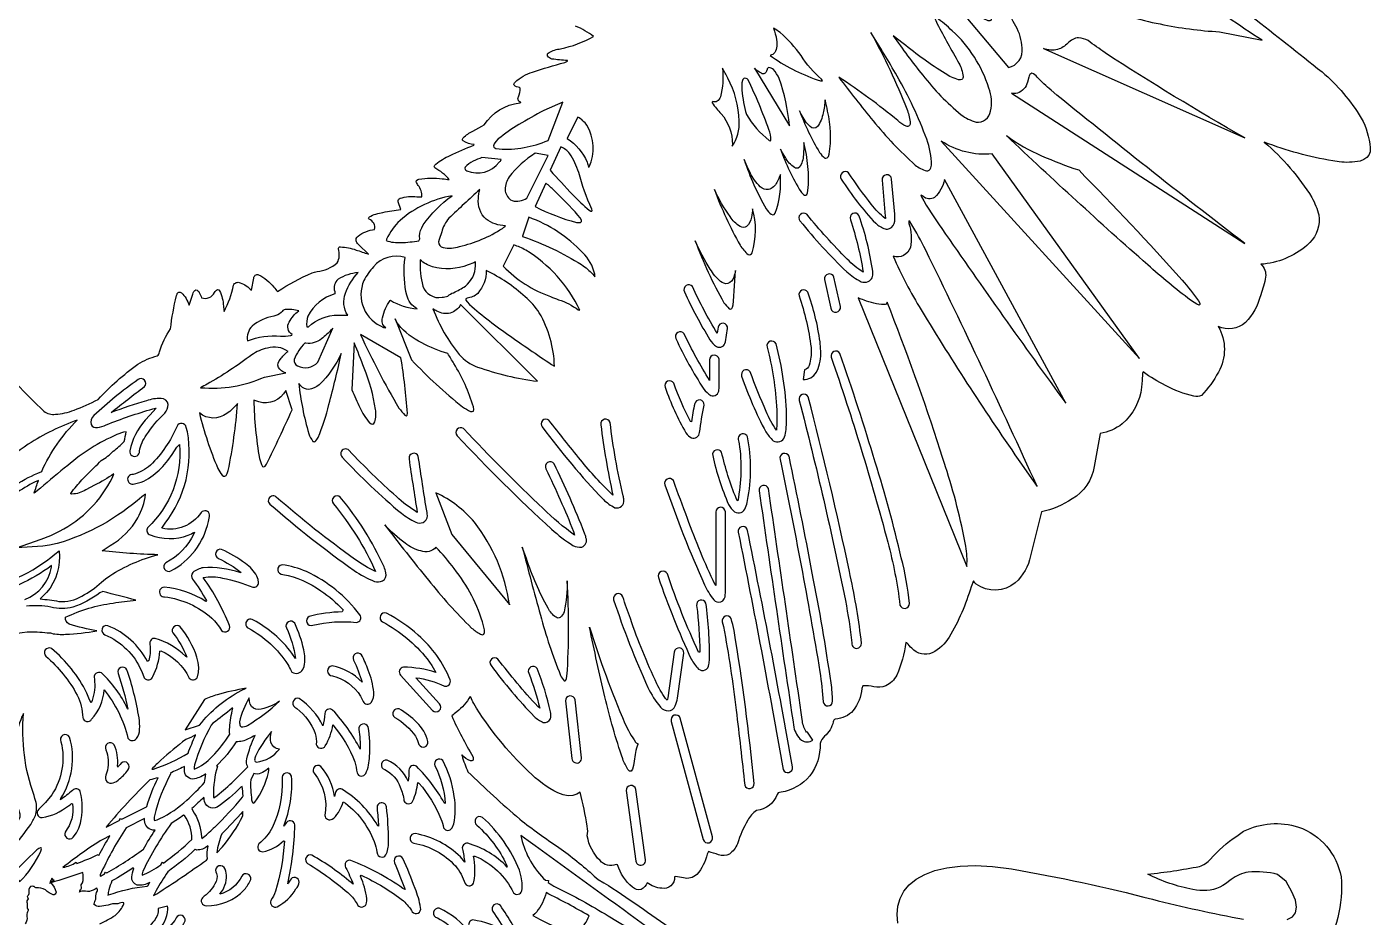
# Model space of a CAD drawing. Extents: x 1.2 to 67.4, y 0.4 to 30.3.
# Drawn here: x 49.58 to 67.09, y 12.2 to 23.81 of the extents above; entities that cross this region are included whole.
import ezdxf

# ---------------------------------------------------------------- set-up
doc = ezdxf.new("R2010")
doc.units = 0
doc.linetypes.add('0', pattern=[0])
doc.layers.add('1', color=7, linetype='0')

msp = doc.modelspace()

# ---------------------------------------------------------------- linework, layer by layer
at = {"layer": '1'}
for points in [[(61.881256, 24.424728), (61.997337, 24.235809, -0.052467), (62.152382, 23.937685, -0.211133), (62.14666, 23.890549), (62.133545, 23.885452), (62.114052, 23.886566, -0.082305), (61.963226, 23.961731, -0.0264), (61.543343, 24.273331), (62.37606, 23.274324, 0.385368), (62.557095, 23.531528, 0.11695), (62.472233, 23.816875, 0.061135), (62.171776, 24.266193, 0.028464), (61.709152, 24.774414, 0.082585), (61.836285, 24.499798, 0.006011)], [(65.240715, 23.929428, -0.033579), (64.868874, 24.222961), (64.839684, 24.234436, -0.126179), (64.624039, 24.159637), (64.555107, 24.153122), (64.481636, 24.150726, -0.057475), (63.711227, 24.261, -0.019792), (63.184006, 24.408234, 0.108211), (63.570534, 24.109873, 0.072523), (64.353958, 23.844006, 0.037512), (65.128349, 23.741776), (65.682625, 23.63092, -0.011706)], [(61.261726, 23.175278, 0.0557), (61.760967, 22.661566, 0.090983), (61.955528, 22.565794, 0.419103), (62.143948, 22.706768, 0.146694), (62.12138, 23.008045, 0.133547), (61.644703, 23.754368, 0.033515), (61.436661, 23.927292), (61.418556, 23.928513, 0.070808), (61.447304, 23.84738, 0.008157), (61.731895, 23.332722, -0.077249), (61.788776, 23.160032, -0.194952), (61.770363, 23.121384), (61.752464, 23.116257), (61.727837, 23.117538, -0.083086), (61.552376, 23.196457, -0.029886), (61.005966, 23.587845), (60.87574, 23.690979, 0.01945)], [(59.355331, 23.638779, -0.180025), (59.332191, 23.471634, -0.176839), (59.273621, 23.434219), (59.303383, 23.40976, 0.073199), (59.926159, 23.102489, 0.085737), (59.95253, 23.104065), (59.951439, 23.111801), (59.940681, 23.124512, -0.077199), (59.675598, 23.431665, 0.059419), (59.403786, 23.730709, 0.037255), (59.315292, 23.788361, -0.051415)], [(60.614906, 22.582506, 0.04336), (61.163376, 22.005388, 0.106969), (61.310337, 21.928627, 0.315043), (61.367821, 21.966766), (61.374878, 22.001938, 0.088675), (61.311798, 22.340668, 0.045388), (60.925381, 23.164629, 0.015736), (60.58403, 23.732666, -0.031376), (61.053883, 22.737679, -0.040817), (61.095852, 22.569841), (61.095306, 22.547991, -0.651246), (61.046539, 22.512533, -0.129585), (60.937347, 22.583603, 0.027285), (60.167328, 23.14926, 0.012318)], [(65.458748, 22.357895), (65.457657, 22.358606, -0.014154), (63.636726, 23.46805, 0.00044), (63.414837, 23.626364, 0.102369), (63.291344, 23.664932, 0.210538), (63.15279, 23.592596, -0.099505), (63.018394, 23.510376, -0.155223), (62.834274, 23.524307)], [(58.631676, 22.67421, -0.187233), (58.779758, 22.274433), (58.778442, 22.251801, 0.175428), (58.86692, 22.579184, 0.120008), (58.719154, 23.13933, 0.021608), (58.648781, 23.266281, -0.093147), (58.624512, 22.893276, -0.123783), (58.580261, 22.835831, -0.178998), (58.523636, 22.831545, 0.564698), (58.516556, 22.814972, 0.030084)], [(58.958862, 23.134857, 0.472039), (58.911499, 23.107925, 0.114127), (58.904568, 22.98258, 0.050098), (58.961601, 22.662689, 0.087125), (59.259514, 22.32579), (59.274498, 22.321976), (59.282257, 22.330887, 0.104415), (59.254936, 22.466522, 0.026119), (58.981972, 23.121719, 0.089068)], [(59.22303, 23.229446, -0.541792), (59.157318, 23.200516, -0.07208), (59.065651, 23.266983), (59.523254, 22.518158), (59.523407, 22.519424, 0.061602), (59.3894, 23.132732, 0.079645), (59.314053, 23.249065, 0.125387), (59.256523, 23.277084, 0.271539), (59.231438, 23.250809)], [(65.459541, 20.98237, -0.008231), (62.932236, 22.980358, -0.016967), (62.750946, 23.149261, 0.183597), (62.682861, 23.203827, 0.283967), (62.644836, 23.151672), (62.624451, 23.086975, -0.268679), (62.493549, 22.942543, -0.105082), (62.417572, 22.940918)], [(55.99572, 22.531525, 0.039891), (55.728127, 22.344666), (55.695236, 22.311813), (55.673645, 22.282349), (55.665245, 22.257034), (55.671936, 22.23674), (55.695618, 22.222214), (55.738174, 22.214249, 0.115971), (56.377068, 22.325363), (56.571518, 22.825363), (56.321518, 22.714249, 0.015289)], [(59.9627, 22.683899, -0.109405), (59.888523, 22.506292, -0.410844), (59.794525, 22.50592, -0.104228), (59.677795, 22.668015), (59.655045, 22.713745, 0.046066), (59.915535, 22.169691, 0.086965), (59.985561, 22.096849, 0.426588), (60.031815, 22.117798), (60.041222, 22.146484, 0.096332), (60.021343, 22.709377, 0.016979), (59.988182, 22.853149, -0.030925)], [(56.627716, 22.354462), (56.627365, 22.352951, -0.140778), (56.885815, 22.042192, -0.041199), (56.902916, 21.977524), (56.914566, 21.982086, 0.237538), (56.883766, 22.522747, 0.11165), (56.765961, 22.63092)], [(56.699394, 21.61824, 0.032436), (56.914703, 21.416626), (56.934494, 21.405106), (56.947121, 21.402939), (56.95166, 21.411331), (56.947144, 21.431366, -0.041364), (56.777016, 21.906839, 0.065829), (56.659431, 22.152435, 0.130799), (56.543739, 22.242035), (56.404846, 21.936478, 0.009108)], [(59.704903, 22.136795, -0.149537), (59.652245, 21.975275, -0.352519), (59.587509, 21.972382, -0.112443), (59.470032, 22.103882), (59.432167, 22.165665), (59.405045, 22.213745, 0.049061), (59.67038, 21.659657, 0.071666), (59.721172, 21.611464, 0.297073), (59.749443, 21.620743), (59.758476, 21.641144), (59.764603, 21.673111, 0.086106), (59.710403, 22.297592, -0.032122)], [(64.08374, 19.482956), (62.167435, 22.149155, -0.167648), (61.500793, 22.315842)], [(62.350883, 22.388386, 0.06089), (62.809204, 22.127106, 0.025917), (63.292648, 21.940815, -0.011545), (64.641212, 20.506159, -0.022236), (64.854027, 20.235107), (64.870583, 20.203903), (64.873589, 20.185364), (64.861916, 20.180573), (64.834465, 20.190643), (64.797813, 20.211823), (64.750725, 20.243713, -0.019755), (64.192856, 20.703579, -0.008544)], [(55.402573, 22.05452, 0.125316), (55.297508, 21.977119, 0.427957), (55.317734, 21.92897, 0.340828), (55.741982, 22.043411, 0.155898), (55.764641, 22.075516), (55.515961, 22.103149, 0.026787)], [(56.377068, 22.13092), (56.210403, 22.158691, 0.08849), (55.869629, 21.849516, 0.135583), (55.817261, 21.685886, 0.211816), (55.888351, 21.551926), (55.910561, 21.540909, 0.21104), (56.099289, 21.575363)], [(59.359314, 21.779007, -0.207307), (59.25013, 21.684525, -0.233154), (59.142914, 21.721909, -0.093095), (59.009171, 21.908096), (58.971695, 21.984772), (58.932625, 22.075363, 0.047642), (59.21793, 21.435755, 0.072357), (59.286194, 21.363281), (59.305222, 21.357559), (59.322258, 21.362518), (59.337051, 21.379211, 0.107537), (59.404846, 21.88092, -0.055103)], [(60.827179, 21.176758, 0.281981), (60.895386, 21.273026, 0.065009), (60.89595, 21.366913), (60.8545, 21.82283, 0.993637), (60.730209, 21.809601), (60.772873, 21.338074, -0.025102), (60.773392, 21.308289), (60.770523, 21.308212, -0.065824), (60.590454, 21.494461, -0.020776), (60.293934, 21.902575, 0.905211), (60.199348, 21.821762, 0.049403), (60.647415, 21.246239, 0.095231), (60.770458, 21.172121, 0.133928)], [(56.456444, 21.672699, 0.01352), (56.349442, 21.769684), (56.210892, 21.465317), (56.211113, 21.463913, 0.051543), (56.746819, 21.255867, 0.068874), (56.802063, 21.257004), (56.813042, 21.268036), (56.811714, 21.287186), (56.796539, 21.315247), (56.765961, 21.353149, 0.019629)], [(61.508358, 21.177141, 0.006492), (63.125439, 18.899553), (61.542442, 21.815704, -0.162246), (61.415241, 21.584057, -0.336998), (61.26395, 21.597319, -0.009532), (61.238686, 21.614426), (61.236465, 21.608307), (61.243568, 21.589859, 0.025838)], [(54.273849, 21.040405, 0.025652), (54.266048, 21.01976, 0.096452), (54.463364, 20.995224, 0.035804), (54.69445, 21.017212), (54.704124, 21.041733, -0.162585), (54.730705, 21.185837), (54.751091, 21.223618, -0.089391), (55.127068, 21.603149, 0.13907), (54.44796, 21.283276, 0.089832)], [(55.488106, 21.686218, 0.006376), (55.083542, 21.310635, 0.124274), (54.990952, 21.133438), (54.956383, 21.035385), (54.950615, 21.002975, 0.39077), (55.009323, 20.929977, 0.124622), (55.222504, 20.943363, 0.086642), (55.782887, 21.178871, 0.037322), (55.821518, 21.214249, -0.165099), (55.569099, 21.300846, -0.246381), (55.469746, 21.570601, -0.056714)], [(59.028587, 21.326645, -0.167254), (58.965492, 21.203169, -0.305043), (58.880295, 21.203415, -0.106779), (58.749138, 21.334015, -0.041146), (58.544594, 21.684265, 0.037803), (58.879829, 20.960531, 0.076265), (58.98391, 20.839872, 0.419076), (59.036484, 20.861771, 0.144208), (59.043739, 21.436478, -0.041398)], [(60.550774, 20.485764, 0.328367), (60.609783, 20.603804), (60.608944, 20.622705, 0.047612), (60.428795, 21.348675, 0.915587), (60.317642, 21.292603, -0.039855), (60.484665, 20.610352, -0.067483), (60.277504, 20.778595, -0.026769), (59.749809, 21.363037, 0.916492), (59.660515, 21.27626, 0.031253), (60.269962, 20.613365, 0.062101), (60.456417, 20.484707, 0.187913)], [(56.043976, 21.07608), (56.044304, 21.075165, -0.055628), (56.814526, 20.706907, -0.045994), (56.960861, 20.582901), (56.988182, 20.547592), (56.985474, 20.58345, 0.151875), (56.826645, 20.863415, 0.11668), (56.126831, 21.324646)], [(61.240204, 20.11729, 0.016703), (62.548466, 18.106855), (62.649265, 17.961374), (62.750572, 17.81624, 0.006981), (61.299488, 20.897335, 0.013267), (61.106911, 21.249023), (61.090981, 21.269852), (61.081177, 21.276489), (61.077843, 21.268173), (61.081345, 21.24408, -0.122983), (61.099331, 20.931255, -0.410322), (60.87574, 20.815704, 0.036802)], [(58.79657, 20.542435, -0.235365), (58.718147, 20.459122, -0.225456), (58.625, 20.489212, -0.081747), (58.491501, 20.646759, -0.036812), (58.294701, 21.017319, 0.039197), (58.668373, 20.210752, 0.065756), (58.738869, 20.132935), (58.756531, 20.12764), (58.771255, 20.13382), (58.782745, 20.152466), (58.790642, 20.184708), (58.794823, 20.230484), (58.821518, 20.63092, -0.057246)], [(56.51516, 20.249924, -0.074697), (56.771179, 20.119019), (56.79026, 20.112183, 0.146839), (56.086628, 20.896479, 0.044443), (55.932335, 20.963669), (55.793808, 20.68663, 0.116746), (56.409149, 20.291336, 0.007378)], [(54.320934, 20.241211), (54.321777, 20.241882, 0.110093), (54.671951, 20.131058, -0.216132), (54.536942, 20.309845), (54.524544, 20.356689, -0.078045), (54.514481, 20.798157, 0.302339), (54.102139, 20.679657, 0.061976), (53.976158, 20.498428, 0.427229), (54.234287, 19.889679), (54.261639, 19.883652, -0.337716), (54.220657, 20.014782, -0.113537)], [(55.338036, 20.703812, -0.155246), (54.86932, 20.677727, -0.101539), (54.710403, 20.769806, 0.08139), (54.745232, 20.425867, 0.370802), (54.995277, 20.28113, 0.056047), (55.071518, 20.297592, -0.110277), (55.145248, 20.341499, 0.031881), (55.29929, 20.427204, 0.227959), (55.430794, 20.692856), (55.432625, 20.742035, -0.029857)], [(53.642273, 20.048737, -0.007803), (53.765961, 20.047592, -0.245572), (53.7383, 20.33396, -0.109924), (53.904194, 20.602493, 0.118001), (53.640472, 20.516655, 0.305185), (53.596966, 20.355156, -0.014593), (53.599293, 20.325363, 0.208751), (53.247845, 20.037306, 0.13949), (53.23428, 19.896683), (53.253948, 19.89621, -0.200421)], [(55.886215, 19.774139, 0.008161), (56.460403, 19.381729, 0.127413), (56.263264, 20.079147, 0.07861), (56.077347, 20.286758, 0.074654), (55.571518, 20.630432, -0.182472), (55.460361, 20.332218, -0.164877), (55.321518, 20.269806), (55.306549, 20.262299), (55.307777, 20.245636), (55.323746, 20.220718), (55.352966, 20.188431, 0.033388)], [(60.102119, 20.54216, 0.950462), (59.98098, 20.512024), (60.064137, 20.137711, 0.993486), (60.187271, 20.159409)], [(58.154549, 20.352814, 0.028998), (58.486057, 19.728336, 0.067971), (58.571457, 19.639252, 0.53215), (58.687851, 19.69931), (58.716877, 19.873291, 0.980916), (58.593155, 19.89093), (58.580231, 19.81337, -0.027579), (58.258595, 20.420729, 0.893488)], [(59.717758, 19.335754), (59.70031, 19.211975, 0.292622), (59.874657, 19.305786), (59.89769, 19.351212, 0.106441), (59.929489, 19.613907), (59.922371, 19.699661, 0.051775), (59.762489, 20.347885, 0.87379), (59.648773, 20.298782, -0.052541), (59.805054, 19.628769, -0.067591), (59.790146, 19.421692), (59.780167, 19.393875, -0.291577)], [(55.238182, 20.186478, -0.435737), (54.928696, 20.100748, -0.037977), (54.877068, 20.13092, 0.07836), (55.21904, 19.535051, 0.129089), (55.459732, 19.372208, 0.051308), (56.238182, 19.186478)], [(61.488663, 18.287857, 0.017242), (60.79557, 20.218393, -0.475576), (60.756783, 20.18663, -0.095439), (60.495964, 20.24515, -0.006188), (60.417686, 20.273148), (61.834167, 16.773636, 0.067233), (61.82093, 17.037582, 0.035057), (61.556553, 18.072922, 0.003169)], [(52.891399, 19.776352, 0.054229), (53.022942, 19.783203), (53.036018, 19.789169), (53.043736, 19.797592, -0.442414), (53.005291, 19.958775, -0.113917), (53.127071, 20.103149, 0.091882), (52.950951, 20.123016, 0.151241), (52.900246, 20.083374, -0.178736), (52.801723, 20.037216, 0.123124), (52.52018, 19.905739, 0.245669), (52.460403, 19.714249, -0.111896)], [(54.732292, 19.686462, -0.108798), (54.428513, 19.925446), (54.403854, 19.963089), (54.384026, 20.002411), (54.599289, 19.464249, 0.033836), (55.261909, 18.853182, 0.044374), (55.365074, 18.79483), (55.389427, 18.790909), (55.404861, 18.798523), (55.410362, 18.818863), (55.404846, 18.853149, 0.063762), (55.149612, 19.417858, 0.009638), (55.071518, 19.547592, -0.046282)], [(53.443066, 19.75473, -0.172321), (53.251823, 19.678665), (53.218624, 19.683975), (53.208668, 19.684723, 0.110415), (53.070011, 19.472118, 0.323824), (53.112, 19.387009, 0.338224), (53.377228, 19.436829), (53.571514, 19.88092, -0.056935)], [(53.932945, 19.797394), (53.934158, 19.794327, 0.026824), (54.433949, 18.837917, 0.044662), (54.512512, 18.742966), (54.529091, 18.736679), (54.539963, 18.745453), (54.544518, 18.770798, 0.022373), (54.460403, 19.492035)], [(58.043098, 19.742477, 0.035237), (58.40736, 19.084835, 0.100638), (58.498547, 19.001692, 0.50601), (58.604134, 19.074265), (58.605999, 19.092819, 0.002946), (58.605579, 19.47345, 0.911215), (58.481277, 19.466599), (58.481239, 19.197861, -0.027921), (58.151276, 19.804502, 0.934506)], [(51.933655, 19.148422, -0.010287), (51.849293, 19.103149, 0.127327), (52.682625, 19.242035), (52.960403, 19.297592, -0.222719), (52.862286, 19.368088, -0.277289), (52.888359, 19.474474, -0.082062), (52.988182, 19.575363, 0.22868), (52.71954, 19.619106, 0.100117), (52.51466, 19.529938, -0.031507)], [(53.924286, 18.843582, 0.066975), (54.050194, 18.645813, 0.17789), (54.092655, 18.629288), (54.106289, 18.637924), (54.117863, 18.656647, 0.122115), (54.129177, 18.820587, 0.05543), (53.98048, 19.359451, 0.014812), (53.849293, 19.686478), (53.821514, 19.075363, 0.019271)], [(59.265572, 19.489914, -0.057138), (59.360283, 18.653704, -0.016771), (59.352646, 18.550186, -0.052662), (59.220589, 18.792557, -0.013275), (59.010818, 19.30864, 0.886989), (58.900169, 19.252396, 0.039897), (59.215523, 18.528921, 0.068812), (59.31274, 18.412132, 0.491414), (59.458435, 18.461655, 0.074942), (59.47937, 18.558365), (59.485085, 18.647919), (59.48629, 18.755081, 0.056323), (59.348198, 19.676743, 0.904337), (59.23185, 19.632813, -0.010039)], [(53.521938, 18.884354, 0.01152), (53.682625, 19.547592, -0.088901), (53.393562, 19.140453, -0.128088), (53.259777, 19.081194, -0.216015), (53.155396, 19.12558), (53.127071, 19.158691, 0.040448), (53.257851, 18.502825, 0.082391), (53.313652, 18.403749, 0.381865), (53.349293, 18.408691), (53.363735, 18.427216), (53.379192, 18.454437, 0.041207)], [(61.086052, 16.289673, 0.04104), (60.981159, 16.884674, 0.018538), (60.641724, 18.130447, 0.009645), (60.181557, 19.549576, 0.889763), (60.068096, 19.499222, -0.018079), (60.804916, 17.090197, -0.034743), (60.963928, 16.270035, 0.864792)], [(50.456547, 18.738708, 0.298624), (50.421597, 18.621399, 0.344099), (50.503494, 18.58371, 0.075341), (50.617352, 18.619247, -0.02477), (51.22641, 18.826782), (51.262486, 18.834549), (51.269558, 18.834869), (51.185226, 18.746658), (51.126678, 18.678864, 0.130455), (50.92453, 18.280287, 1.125394), (51.051479, 18.276459, -0.111128), (51.143459, 18.486937, -0.05891), (51.38118, 18.770189, 0.174073), (51.427814, 18.884079, 0.385945), (51.332928, 18.96347, 0.079747), (51.143257, 18.933701, 0.021134), (50.68388, 18.778244, -0.012456), (51.118023, 19.116945, 0.913713), (51.03323, 19.20813, 0.035124)], [(57.902039, 19.108551, 0.042847), (58.174404, 18.512676, 0.111055), (58.246925, 18.449875, 0.472415), (58.35202, 18.519089, -0.022103), (58.41169, 18.877396, 0.916616), (58.288422, 18.895157, 0.019806), (58.245491, 18.657486), (58.231979, 18.661713, -0.027303), (58.015663, 19.160126, 0.941458)], [(53.041218, 18.814636), (53.041462, 18.815994), (52.958275, 19.065521, -0.35527), (52.605938, 18.91803), (52.541649, 18.938431, 0.036374), (52.616714, 18.17897, 0.085986), (52.656319, 18.077591), (52.672363, 18.069641), (52.689671, 18.078842), (52.708248, 18.107101, 0.009436)], [(60.461075, 15.769867), (60.456688, 15.826019, 0.0242), (60.304688, 16.708084, 0.011107), (59.767742, 18.981764, 0.926713), (59.651142, 18.937622, -0.013471), (60.252754, 16.328461, -0.020409), (60.335365, 15.776733, 1.078362)], [(52.188995, 18.765808, -0.349385), (51.833164, 18.773819, 0.040045), (52.072758, 18.051937, 0.047926), (52.129452, 17.964874), (52.148449, 17.950394), (52.166077, 17.947739), (52.182068, 17.958221), (52.196198, 17.983154), (52.208206, 18.023758, 0.032185), (52.33181, 18.897034, -0.076685)], [(50.952007, 17.970644, 1.01204), (50.97068, 17.84671, 0.141395), (51.230164, 17.962914, 0.072272), (51.420906, 18.153473), (51.479691, 18.233231), (51.539108, 18.325745), (51.57576, 18.360779, -0.226353), (51.158672, 17.2771, 0.491198), (51.189537, 17.18309, 0.179294), (51.687111, 17.179703, 0.040597), (51.767666, 17.22113), (51.761547, 17.199692, -0.16458), (51.395451, 16.820129, 0.921908), (51.461132, 16.714203, 0.221064), (51.951694, 17.35944, 0.04421), (51.966438, 17.447083, 0.648785), (51.855812, 17.47522, -0.314679), (51.343731, 17.271683), (51.385403, 17.339432, 0.215545), (51.676514, 18.529648), (51.661915, 18.584763, 0.739316), (51.542477, 18.60141, -0.097285), (51.194336, 18.09255, -0.114768), (50.969147, 17.972359)], [(56.87159, 17.147797, 0.044264), (56.8526, 17.207596, 0.020644), (56.456062, 18.111206, 0.950609), (56.350235, 18.044785, -0.017075), (56.709099, 17.22937), (56.722572, 17.181808, -0.037072), (56.313423, 17.527527, -0.01473), (55.275734, 18.569767, 0.921944), (55.193024, 18.47658, 0.01939), (56.423115, 17.257378, 0.037285), (56.701588, 17.047321, 0.168289), (56.817188, 17.02577, 0.424549)], [(57.065308, 18.620804, 0.025214), (57.222954, 17.702515, -0.037379), (56.800591, 18.163393, -0.006982), (56.389267, 18.678955, 0.912551), (56.301231, 18.590866, 0.030059), (57.097656, 17.644808, 0.068923), (57.248898, 17.538839, 0.56012), (57.364014, 17.64093, 0.054171), (57.356598, 17.692474, -0.028062), (57.186203, 18.651154, 0.918888)], [(58.866776, 18.373138, -0.088399), (58.848564, 17.626328), (58.843681, 17.63295), (58.829491, 17.661362, -0.040298), (58.639282, 18.260942, 0.875219), (58.522751, 18.218826, 0.047223), (58.729877, 17.580715, 0.088628), (58.807159, 17.484444, 0.499377), (58.950562, 17.53993, 0.075089), (58.977585, 17.63147, 0.097543), (58.976601, 18.462994, 1.024693), (58.859451, 18.412399, -0.01302)], [(53.783489, 18.28508, 1.000259), (53.692867, 18.198975, 0.02989), (54.466114, 17.465622, 0.050697), (54.652397, 17.35054), (54.673584, 17.343582, 0.591886), (54.801971, 17.45784), (54.799828, 17.474533, -0.003713), (54.68647, 18.205917, 0.91643), (54.565193, 18.177631, 0.004654), (54.672592, 17.477722, -0.055032), (54.401474, 17.684128, -0.021284)], [(60.086098, 15.017288, 0.033179), (60.065514, 15.255051, 0.01321), (59.821426, 16.685118, 0.004578), (59.518135, 18.210159, 0.914676), (59.400475, 18.169233, -0.010259), (59.921299, 15.398585, -0.019362), (59.96217, 15.006516, 0.90661)], [(57.900154, 17.835388, 0.020793), (58.41518, 16.534182, 0.04843), (58.535744, 16.335873, 0.242527), (58.627022, 16.309879, 0.349809), (58.687008, 16.409273, 0.02613), (58.688011, 16.440262), (58.687973, 17.484238, 0.982032), (58.563011, 17.48204), (58.563011, 16.525421), (58.55513, 16.535446, -0.025514), (58.194027, 17.399651, -0.003063), (58.010612, 17.892014, 0.887232)], [(52.834541, 17.678253, 1.000195), (52.752918, 17.583572, 0.025125), (53.848999, 16.721296, 0.053725), (54.116386, 16.577938, 0.165569), (54.220516, 16.583786, 0.342144), (54.264172, 16.691772, 0.065912), (54.239731, 16.76741, 0.066527), (53.669811, 17.676529, 0.946767), (53.579617, 17.59024, -0.065082), (54.130108, 16.705872, -0.053657), (53.855175, 16.869507, -0.024988)], [(55.125053, 17.190613), (55.873703, 16.275452), (55.875168, 16.274139, 0.129977), (55.417583, 17.348461, 0.110274), (54.916809, 17.732056)], [(59.829124, 14.507675), (59.759888, 14.611753, -0.389953), (59.73687, 14.625214, -0.116986), (59.689621, 14.776821, 0.000502), (59.249664, 17.787476, 0.916963), (59.12851, 17.75876, 0.001077), (59.580479, 14.677926, 0.160988), (59.678646, 14.509409, 0.296574)], [(54.817291, 16.596283, 0.030091), (55.381439, 15.969585, 0.054483), (55.497925, 15.888947), (55.523148, 15.883698), (55.540352, 15.891266), (55.548859, 15.91272), (55.547989, 15.94899), (55.537506, 16.000137, 0.100229), (55.153412, 16.745363, 0.030457), (54.916557, 17.0233, -0.309519), (54.720448, 16.974669, -0.108417), (54.513947, 17.075211, -0.051466), (54.250076, 17.315357, 0.009008)], [(59.562088, 14.159514, 0.006576), (58.973099, 17.259979, 0.880189), (58.856075, 17.219057, -0.005243), (59.441963, 14.126692, 0.916459)], [(51.926212, 16.32933), (51.918697, 16.31813, 0.114632), (51.373581, 16.502808, 1.025815), (51.380493, 16.376801, -0.153351), (51.993374, 16.1003, -0.061453), (52.122612, 15.937387, 0.801201), (52.225155, 16.003464, 0.058798), (51.883911, 16.628632, -0.113767), (52.136463, 16.619957, -0.047729), (52.530022, 16.503857, 0.464477), (52.604031, 16.564255), (52.599621, 16.602051), (52.582458, 16.648148, 0.109156), (52.432964, 16.811113, 0.059918), (52.121784, 16.995361, 0.896684), (52.080143, 16.878265, -0.05618), (52.378422, 16.695724), (52.361839, 16.693039, 0.098463), (51.884422, 16.757067, 0.131177), (51.745659, 16.694002, 0.359928), (51.743557, 16.608292, -0.024039)], [(56.278435, 16.139509, 0.033278), (56.540295, 15.353842, 0.088224), (56.589348, 15.284241), (56.601051, 15.28244), (56.610817, 15.291245), (56.618523, 15.311325), (56.624008, 15.343369, 0.030937), (56.627487, 16.587255, -0.064932), (56.585575, 16.182217, -0.117933), (56.536461, 16.106377, -0.288248), (56.481155, 16.110382, -0.114519), (56.37706, 16.231033, -0.045316), (56.094368, 16.876114), (56.041916, 17.02367, 0.007171)], [(53.925747, 16.143433, 0.119813), (53.229496, 16.70616, 0.06879), (52.911022, 16.794607, 0.980342), (52.921486, 16.668381, -0.111479), (53.416649, 16.456282, -0.057332), (53.706032, 16.207687), (53.694817, 16.180908, 0.056619), (53.263824, 16.121201, 0.932605), (53.311672, 16.005768, -0.086715), (53.878464, 16.044491, 0.592716)], [(57.816544, 16.627686, 0.027094), (58.243481, 15.566437, 0.064362), (58.33831, 15.435779, 0.600789), (58.473526, 15.493561, 0.055284), (58.479652, 15.565186, 0.03981), (58.433983, 16.295547, 0.915161), (58.314003, 16.262207, -0.031794), (58.354088, 15.655334), (58.339386, 15.655168, -0.026197), (57.93206, 16.675049, 0.953452)], [(57.351349, 16.376585, 0.987573), (57.232231, 16.33876, 0.028247), (57.679283, 15.196776, 0.057096), (57.842735, 14.937153, 0.173004), (57.943405, 14.889972, 0.292507), (58.033951, 14.954346, 0.081606), (58.062576, 15.058121), (58.146004, 15.642471, 0.981178), (58.021843, 15.656906), (57.936531, 15.060928, -0.051274), (57.928619, 15.029083, -0.068315), (57.79615, 15.244735, -0.029867), (57.449932, 16.093996, -0.004886)], [(54.657051, 15.318756), (54.656151, 15.322754, -0.080566), (55.025818, 15.21306, 0.596557), (55.101082, 15.293274, 0.120696), (54.683609, 15.87709, 0.063478), (54.271, 16.165867, 0.935358), (54.221603, 16.05127, -0.098324), (54.800262, 15.568939), (54.864243, 15.480133), (54.91494, 15.392029, 0.072856), (54.49334, 15.460724, 0.625213), (54.455444, 15.354675), (54.872314, 14.896211, 0.980223), (54.963051, 14.982162)], [(59.062981, 13.943222, 0.017248), (58.80093, 15.939889, 0.013387), (58.76371, 16.095169, 0.868787), (58.64785, 16.051605), (58.662537, 15.988693, -0.018927), (58.827927, 14.900757, -0.00364), (58.940765, 13.92183, 0.884755)], [(51.192909, 15.727432, -0.081473), (51.172878, 15.548111), (51.156437, 15.53215, 0.179574), (50.639465, 16.001091, 0.930791), (50.601742, 15.882111, -0.196478), (51.076542, 15.412335), (51.09663, 15.367277), (51.114944, 15.321467, 0.624791), (51.227158, 15.338684, 0.098931), (51.317951, 15.667938), (51.330002, 15.674789, -0.174749), (51.700806, 15.318007, 0.572972), (51.807568, 15.333008), (51.822994, 15.388947), (51.826817, 15.454742), (51.818932, 15.523117), (51.801575, 15.592407, 0.085191), (51.582821, 15.987075, 0.871622), (51.488937, 15.906342, -0.069416), (51.668835, 15.592682), (51.650539, 15.602966, 0.123143), (51.257324, 15.835572, 0.52647), (51.189117, 15.758377)], [(52.537174, 16.074631, 1.080903), (52.47192, 15.967651, -0.127962), (52.983746, 15.497267, -0.026283), (53.032043, 15.404358), (53.039822, 15.395234, 0.436057), (53.181759, 15.431229), (53.199341, 15.470642, 0.115748), (53.193241, 15.687683, 0.053397), (53.075504, 16.032454, 0.916322), (52.96706, 15.971237, -0.081063), (53.084236, 15.572983), (53.036873, 15.644836, 0.107473)], [(57.552814, 14.461138, -0.458944), (57.54892, 14.456371, 0.078936), (57.500908, 14.236099), (57.492073, 14.177734), (57.477913, 14.129395), (57.460541, 14.106262), (57.440292, 14.106354), (57.41748, 14.12767, -0.045571), (57.349846, 14.263615, -0.025462), (57.119293, 15.074469, -0.00808), (56.917015, 15.98189, 0.024625), (57.379292, 14.727946, 0.04348), (57.518864, 14.482338, 0.092039), (57.550697, 14.458481)], [(50.46814, 15.268875, -0.117444), (50.422516, 14.994217), (50.398952, 15.035187), (50.364307, 15.123611, 0.107075), (49.90369, 15.703841, 0.868899), (49.831348, 15.603409, -0.092307), (50.239746, 15.095966, -0.103994), (50.313438, 14.803097, 0.669362), (50.428703, 14.781021, 0.172141), (50.591805, 15.164215, -0.109562), (50.902424, 14.536561, 0.550857), (51.011639, 14.52861, 0.192092), (51.053749, 14.650515, 0.058024), (51.047009, 14.79837, 0.041789), (50.888481, 15.427338, 0.91809), (50.773479, 15.379501, -0.029287), (50.900547, 14.913361), (50.897015, 14.916687, 0.098197), (50.556656, 15.384344, 0.70526), (50.464588, 15.30629, -0.021104)], [(54.072449, 14.999435, 0.19327), (54.105434, 15.132736, 0.073848), (54.03244, 15.422867, 0.037101), (53.945606, 15.622025, 0.877944), (53.843121, 15.552246, -0.03524), (53.953243, 15.266266, 0.154802), (53.563282, 15.476257, 0.982493), (53.567509, 15.349274, -0.194111), (53.934261, 15.080978), (53.966267, 15.014679, 0.567221)], [(56.407784, 14.787659, 0.155987), (56.408157, 14.877304, 0.043471), (56.23415, 15.444061, 0.914018), (56.125572, 15.382996, -0.031976), (56.269157, 14.926559), (56.242836, 14.948715, -0.026563), (55.724365, 15.56633, 0.91904), (55.633667, 15.480941, 0.031657), (56.197304, 14.817079, 0.082331), (56.314651, 14.740825, 0.366602)], [(52.064629, 15.09938, 0.03909), (51.899017, 15.038818), (51.649029, 14.64299), (51.836529, 14.70549, -0.105373), (52.375504, 15.155228), (52.440655, 15.184631, 0.031906)], [(52.878143, 15.017975, -0.124334), (52.600689, 14.908148, -0.309071), (52.495899, 14.975937), (52.485851, 15.012817), (52.482323, 15.059647, 0.078386), (52.356346, 14.74692, 0.130535), (52.366714, 14.694199), (52.37817, 14.684662, 0.183562), (52.460159, 14.701174, 0.053129)], [(56.812416, 14.280594), (56.728786, 15.032837, 0.95136), (56.604553, 15.020248), (56.688072, 14.267761, 1.013047)], [(52.228542, 14.672897, -0.033236), (52.266872, 14.924255), (52.258633, 14.925369, -0.01398), (52.009602, 14.728409), (51.987915, 14.705963, 0.053993), (51.769295, 14.185828), (51.765053, 14.158336), (51.76292, 14.1306, 0.111714), (52.000042, 14.296545, 0.060315), (52.228863, 14.58873, -0.038615)], [(53.103317, 14.920654, -0.137728), (53.343555, 14.596354, -0.092023), (53.357159, 14.453537, 0.71707), (53.474495, 14.435532, 0.090811), (53.572823, 14.707504, -0.088544), (53.85767, 14.227955, -0.049946), (53.887596, 14.082307, 0.657401), (54.002113, 14.074585, 0.097297), (54.05135, 14.297379, 0.05684), (54.032433, 14.681671, 0.899963), (53.912628, 14.648346, -0.032583), (53.929981, 14.389725, 0.073574), (53.569332, 14.901671, 0.62249), (53.4673, 14.854568, -0.036266), (53.44268, 14.696365, 0.129422), (53.135147, 15.050535, 0.879158), (53.077045, 14.94104)], [(54.812088, 14.489838, 0.150809), (54.666603, 14.739855, 0.075177), (54.435745, 14.916323, 0.849686), (54.379822, 14.806366, -0.109758), (54.651695, 14.558975, -0.046824), (54.695152, 14.451921, 0.831208)], [(49.521198, 14.816711, 0.114176), (49.39949, 14.126728, 0.067743), (49.492046, 13.548981), (49.491287, 13.503174, -0.025776), (49.125244, 12.815598, 0.044546), (49.635162, 13.411615, 0.046806), (49.702679, 13.544708, 0.147399), (49.689606, 13.748306), (49.678421, 13.78688, -0.107326), (49.541267, 14.856781, 0.021603)], [(58.519386, 13.24704), (58.101097, 14.794083, 0.989231), (57.982635, 14.753922), (58.398903, 13.213851, 0.980924)], [(49.783791, 13.499069, 0.12334), (50.127003, 13.653248), (50.1474, 13.667952), (50.167511, 13.683044), (50.180641, 13.678894, -0.195356), (50.084473, 13.310472, 0.875299), (50.1884, 13.243027), (50.229729, 13.300323), (50.260792, 13.361694), (50.282856, 13.425461, 0.124088), (50.280979, 13.837769, 0.531511), (50.178459, 13.854187, -0.03888), (50.021996, 13.733109), (50.026649, 13.74823, 0.218016), (50.140621, 14.549072, 0.998855), (50.029446, 14.488586, -0.211697), (49.90929, 13.797516), (49.828793, 13.695648), (49.73851, 13.608353, 0.714579)], [(51.331341, 14.246796, 0.018223), (51.213169, 14.132919), (51.234306, 14.131912, 0.061681), (51.686287, 14.340683, -0.021726), (51.784035, 14.574539), (51.781406, 14.576263, -0.050604), (51.656311, 14.51889, 0.01748)], [(52.46957, 14.526306, -0.138167), (52.313538, 14.48848, -0.061055), (52.054146, 14.174789), (52.06739, 14.171524, 0.065447), (52.015427, 13.78717), (52.018044, 13.764023), (52.020611, 13.755127), (52.034012, 13.764252, 0.040908), (52.462601, 14.161545, -0.184566), (52.451859, 14.266541, -0.055193), (52.558899, 14.571472, -0.018492)], [(52.80262, 14.421646, -0.248439), (52.760509, 14.546524), (52.764847, 14.581833), (52.773975, 14.622162, 0.056203), (52.563114, 14.300358, 0.068848), (52.553082, 14.247421), (52.560654, 14.2314), (52.578297, 14.223923, 0.20793), (52.876286, 14.393082, -0.156642)], [(50.768654, 14.15506), (50.767467, 14.172623, 0.135876), (50.721474, 14.449202, 0.96247), (50.615696, 14.382095, -0.152522), (50.633785, 14.118683), (50.615627, 14.052048, 0.698958), (50.709095, 13.95327, 0.156164), (50.793026, 14.003374, 0.064492), (50.914433, 14.138213, 0.98696), (50.798523, 14.190186, -0.01259)], [(54.902672, 14.176407, -0.099951), (55.037392, 13.68544), (55.022369, 13.69397, 0.067195), (54.663391, 14.167892, 0.595095), (54.564621, 14.119766, -0.029843), (54.554352, 13.973022, 0.195423), (54.278851, 14.247541, 0.977327), (54.25119, 14.124969, -0.192745), (54.451138, 13.894949, -0.064918), (54.499657, 13.718674, 0.664629), (54.615028, 13.717133, 0.082339), (54.678261, 13.956192), (54.695076, 13.947525, -0.080693), (54.981533, 13.482901, -0.030058), (55.015903, 13.366272, 0.602215), (55.126381, 13.364868), (55.147812, 13.418381, 0.101306), (55.152939, 13.776334, 0.087632), (55.006325, 14.24277, 0.837757)], [(51.187302, 13.99063, 0.025805), (50.618435, 13.377029), (50.7887, 13.462173), (50.790985, 13.465164), (50.806061, 13.488708), (50.821548, 13.478745), (51.141678, 13.638672), (51.146854, 13.64418, -0.03839), (51.294495, 14.019699, -0.022346)], [(51.460224, 14.074509), (51.460171, 14.074081, 0.061171), (51.246212, 13.521828, 0.066819), (51.247665, 13.460953, 0.099223), (51.317539, 13.487422, 0.078556), (51.668419, 13.72783, 0.02828), (51.900204, 13.955109, -0.016705), (51.917786, 14.06723), (51.910664, 14.064926, -0.118799), (51.746326, 14.002621, -0.435196), (51.6381, 14.124557), (51.638393, 14.143173), (51.640102, 14.163956), (51.628441, 14.162964, -0.020337), (51.452145, 14.07869)], [(52.657642, 14.089355, -0.165798), (52.560665, 14.068329), (52.543736, 14.075363), (52.502071, 13.992035, 0.046846), (52.514362, 13.729355), (52.521664, 13.705643), (52.531136, 13.691406), (52.543034, 13.688904), (52.557625, 13.700363, 0.096592), (52.735439, 14.089371), (52.739006, 14.119568), (52.738182, 14.144806, -0.053841)], [(52.659264, 13.054688, 0.167843), (52.927761, 13.197266), (52.940777, 13.193237, -0.054733), (52.826214, 12.538976, -0.058457), (52.763783, 12.418763, 0.674477), (52.846363, 12.337463, 0.139093), (53.091408, 12.569077, 0.125189), (53.133987, 12.659454, 0.79401), (53.015011, 12.685501, -0.022443), (52.984909, 12.634689, 0.047073), (53.077744, 13.404174, 0.755278), (52.955791, 13.417953, -0.054342), (52.932247, 13.388885, 0.113357), (53.033993, 14.0383, 0.977906), (52.912521, 14.001923, -0.117439), (52.786716, 13.374449, -0.100875), (52.60701, 13.157261, 0.662468)], [(54.272427, 13.63858, 1.027859), (54.148746, 13.61969, -0.012553), (54.167439, 13.388733), (54.156857, 13.393066, 0.127685), (53.689198, 13.870529, 0.504068), (53.604374, 13.810608, -0.010701), (53.594585, 13.773529, 0.145513), (53.416634, 14.165434, 0.904672), (53.328854, 14.077286, -0.221341), (53.467579, 13.528259, 0.562441), (53.565132, 13.480927), (53.584675, 13.49321, 0.145307), (53.704872, 13.704727), (53.736649, 13.686676, -0.149961), (54.124577, 13.148117, -0.029939), (54.153255, 13.022632, 0.694546), (54.272739, 13.030533, 0.098274), (54.297318, 13.19632, 0.027111)], [(52.396595, 13.76384), (52.40242, 13.783447, 0.012863), (52.391243, 13.906815), (52.37429, 13.89537, -0.048086), (52.065269, 13.636333, -0.551786), (51.896946, 13.736233, -0.025551), (51.892715, 13.764252, -0.007802), (51.734234, 13.61911), (51.741161, 13.597488, -0.141893), (51.859039, 13.246353), (51.865273, 13.227859, 0.031438), (52.017017, 13.360504), (52.02211, 13.374649), (52.029305, 13.372025, 0.020307)], [(57.64563, 12.9487), (57.520302, 13.867371, 0.955818), (57.396423, 13.851639), (57.521618, 12.932816, 1.013736)], [(51.198498, 13.343156, -0.325593), (51.119431, 13.482941), (51.115868, 13.485992), (50.877098, 13.366592, 0.033062), (50.558899, 12.794785), (50.541573, 12.751434), (50.538864, 12.735901, 0.024373), (50.596725, 12.764954), (50.608284, 12.788467), (50.625813, 12.779709, 0.030305), (51.103046, 13.087891, -0.014235), (51.256058, 13.336319, -0.107626)], [(51.637959, 13.526474), (51.626198, 13.531387, -0.030064), (51.464844, 13.422043, 0.04722), (51.097561, 12.80072), (51.085316, 12.766281), (51.085461, 12.748001, 0.062892), (51.332268, 12.885498), (51.353542, 12.916626), (51.366512, 12.907578, 0.035795), (51.733379, 13.214905, 0.162152)], [(52.399307, 13.562164), (52.401379, 13.5802, -0.004755), (52.123631, 13.286682, 0.05036), (52.060043, 13.040787), (52.135845, 13.117477, 0.058119), (52.397766, 13.521988, -0.069122)], [(54.648628, 13.290176, 0.960579), (54.628433, 13.166901, -0.163999), (55.16922, 12.870565, -0.093744), (55.29665, 12.638995, 0.693343), (55.411774, 12.663925, 0.096069), (55.405899, 12.997711), (55.424004, 12.998978, -0.178482), (55.926559, 12.521118, 0.595919), (56.03418, 12.543594), (56.0401, 12.574615), (56.041565, 12.64856), (56.028893, 12.728729), (56.003983, 12.81337, 0.116459), (55.522903, 13.50235, 0.961964), (55.449562, 13.40123, -0.096297), (55.837769, 12.883301), (55.845673, 12.855011, 0.134539), (55.329834, 13.165159, 0.520115), (55.260483, 13.089645, -0.025164), (55.290672, 12.920166), (55.234436, 12.987122, 0.154347)], [(50.574963, 13.215546, 0.031826), (50.054764, 12.849609, 0.099051), (50.227322, 12.917267), (50.234921, 12.903061, 0.028817), (50.515797, 13.020157), (50.522739, 13.006271, -0.012931), (50.666172, 13.261155)], [(56.020615, 13.267887, 0.143339), (56.31834, 12.707104), (56.344276, 12.68396), (56.383636, 12.679565), (56.380417, 12.655045, 0.041734), (56.478691, 12.593643, -0.024668), (57.160931, 12.218569, -0.006126), (59.064205, 11.0496, 0.001651)], [(49.349293, 12.700363, -0.165776), (49.481823, 12.68425, -0.236891), (49.490139, 12.660675, 0.092044), (49.765961, 13.061478), (49.77483, 13.090439), (49.772915, 13.104904), (49.761536, 13.106506), (49.742012, 13.096909), (49.715668, 13.077728, 0.033711)], [(51.269989, 12.548325, 0.013588), (51.235828, 12.482376), (51.278576, 12.507079, 0.011176), (51.92709, 12.946761), (51.938328, 12.961823, -0.100408), (51.947315, 13.126328), (51.940598, 13.129578, -0.191845), (51.799984, 13.077202, -0.062869), (51.778606, 13.0849), (51.775658, 13.082596, -0.034502), (51.420094, 12.792358, 0.020494)], [(54.515175, 12.563248), (54.485626, 12.576981, 0.058201), (53.80632, 12.942142, 0.642515), (53.739197, 12.850342, -0.026683), (53.83754, 12.631317), (53.809662, 12.652283, 0.046626), (53.300163, 13.009463, 0.859163), (53.242844, 12.899963, -0.053203), (53.797688, 12.493538, -0.080882), (53.897758, 12.355882, 0.670576), (54.010002, 12.389923), (54.013424, 12.414108), (54.013893, 12.440857, 0.084519), (53.931442, 12.734634), (53.940445, 12.747833, -0.061339), (54.492855, 12.412911, -0.072675), (54.607811, 12.270405, 0.773985), (54.716721, 12.325638, 0.054583), (54.644318, 12.576721, 0.013263), (54.486679, 12.967865, 0.939959), (54.375111, 12.912033, -0.010074)], [(50.652493, 12.559387, 0.080057), (50.641659, 12.489151), (50.648296, 12.49086, -0.060222), (51.152725, 12.607132), (51.161865, 12.611145), (51.184429, 12.651123), (51.185219, 12.65448, -0.164783), (51.024235, 12.618497, -0.371542), (50.953129, 12.72731, -0.077207), (50.977577, 12.833984), (50.972164, 12.844681, -0.020441), (50.693027, 12.673828, 0.031801)], [(52.386902, 12.737457, -0.215711), (52.09742, 12.50061, 0.186388), (52.187637, 12.750069, 0.111953), (52.154621, 12.850464, 0.970283), (52.057186, 12.770081, -0.212836), (52.036549, 12.634186, -0.102115), (51.873207, 12.455528, 0.647637), (51.919861, 12.35144, 0.217089), (52.419834, 12.56108, 0.073235), (52.501717, 12.692215, 0.851983)], [(56.637794, 12.373962, -0.003372), (56.352249, 12.522232, -0.10381), (56.228996, 12.271545), (56.204536, 12.246368), (56.177414, 12.223969, 0.038852), (56.583439, 12.032459, 0.03287), (56.651047, 12.018066), (56.641571, 12.062698), (56.701401, 12.016312, 0.245409), (56.857323, 12.113464, 0.057793), (56.912727, 12.219087, 0.006558)], [(51.288139, 12.011154), (51.287243, 12.014923, 0.185961), (51.422668, 12.305395, 0.056431), (51.416145, 12.345322), (51.296745, 12.315536, -0.200791), (51.241928, 12.156141, -0.080468), (51.101162, 12.016617, 0.459782), (51.11673, 11.923004, 0.274238), (51.45533, 11.939084, 0.160563), (51.647987, 12.15239, 0.858096), (51.531425, 12.193405, -0.241081)], [(55.363014, 11.993042), (55.362328, 11.986908, 0.137904), (54.959854, 12.31697, 0.99712), (54.934273, 12.192673, -0.202126), (55.363758, 11.698425, 0.607392), (55.47509, 11.700516), (55.485519, 11.723083, 0.115784), (55.488358, 12.003128), (55.500519, 12.016693, -0.134606), (55.86879, 11.803158, -0.087209), (55.950195, 11.665496, 0.748785), (56.066971, 11.705002, 0.125513), (56.043114, 11.842743, 0.052659), (55.75563, 12.354614, 0.908862), (55.657806, 12.277679, -0.02264), (55.825401, 12.008102, 0.110417), (55.39827, 12.165284, 0.452101), (55.34404, 12.088669, -0.01811)]]:
    msp.add_lwpolyline(points, format="xyb", close=True, dxfattribs=at)
for points in [[(49.452145, 19.150301, 0.014416), (49.805466, 18.797098, 0.191975), (49.957287, 18.756695, 0.08004), (50.199352, 18.811127, 0.034438), (50.514019, 18.950012, -0.054434), (51.032192, 19.407921, -0.071263), (51.283607, 19.519672, 0.300855), (51.312019, 19.569962, -0.08002), (51.456604, 19.869598, -0.026188), (51.533619, 20.304077), (51.541607, 20.322403, -0.568297), (51.599083, 20.340225, -0.122391), (51.699928, 20.177902), (51.7486, 20.323944, -0.229353), (51.78793, 20.377869, -0.283204), (51.830906, 20.34314, -0.047395), (51.862289, 20.274963, 0.375887), (52.030785, 20.344074, -0.138723), (52.069256, 20.381828, -0.348213), (52.095631, 20.36586, -0.099252), (52.14616, 20.166901, -0.011166), (52.153996, 20.096695, 0.085169), (52.276054, 20.438931, -0.41931), (52.36557, 20.469666, -0.127937), (52.510803, 20.372513), (52.542522, 20.531052, -0.53448), (52.604919, 20.575119, -0.114975), (52.802181, 20.412731, -0.008833), (52.851791, 20.356415, -0.050177), (53.303928, 20.599369), (53.335476, 20.608742), (53.367638, 20.615726, 0.140552), (53.629955, 20.729385, 0.206455), (53.644775, 20.912247, -0.509951), (53.670074, 20.937729, -0.085971), (53.875111, 20.897629, -0.015768), (54.035248, 20.842667), (53.910908, 20.967026), (53.895473, 20.983459, -0.462294), (53.901169, 21.079269, -0.122059), (54.116356, 21.167068, 0.363546), (54.046627, 21.298985, -0.553945), (54.04829, 21.329422, -0.089257), (54.225693, 21.38768, -0.016695), (54.456924, 21.426544), (54.423622, 21.526672, -0.416316), (54.450829, 21.571503, -0.107781), (54.667427, 21.592808, -0.012093), (54.732605, 21.58873, 0.182389), (54.685429, 21.740614, -0.057288), (54.658997, 21.787769, -0.344706), (54.678314, 21.814667), (54.693634, 21.820847, -0.082602), (54.998302, 21.825338, -0.008655), (55.089409, 21.81575, 0.096581), (54.902664, 21.967041, -0.458403), (54.903732, 22.004456), (54.914017, 22.016144, -0.067195), (55.100128, 22.129929, -0.021884), (55.410965, 22.26268), (55.413307, 22.272598, -0.121625), (55.268921, 22.320021, -0.4215), (55.27182, 22.360565, -0.086157), (55.395844, 22.44722), (55.513145, 22.512344), (55.544907, 22.531342, -0.212521), (56.008232, 22.816839), (56.024109, 22.820084), (56.021675, 22.824341, -0.508775), (55.991638, 22.894531, 0.128356), (56.014938, 23.007874), (56.005226, 23.016693, -0.205116), (55.93528, 23.045517, -0.311771), (55.946487, 23.087357, -0.102629), (56.176598, 23.215744, -0.016403), (56.593941, 23.341284), (56.613659, 23.350286), (56.632545, 23.360931), (56.632751, 23.364487), (56.628754, 23.36731, -0.006848), (56.425709, 23.385756, -0.172231), (56.370361, 23.427155, -0.379834), (56.390297, 23.472107, -0.103804), (56.539719, 23.519806, 0.073401), (56.970703, 23.680832, 0.075893), (56.735909, 23.814011)], [(65.549973, 23.940325, -0.003527), (66.463997, 23.219189, -0.0804), (66.97583, 22.617136, -0.108511), (67.090996, 22.228912), (67.089569, 22.178955), (67.075661, 22.135651), (67.048805, 22.101364), (67.010254, 22.075439), (66.961273, 22.05722, -0.087192), (66.685989, 22.048279), (66.603592, 22.058746, -0.047643), (65.712349, 22.3022, -0.076791), (66.331299, 21.582066, -0.069319), (66.421791, 21.35401, -0.238167), (66.304573, 20.9935), (66.267845, 20.956802, -0.159722), (65.665253, 20.711441, -0.2741), (65.727631, 20.545441, -0.053688), (65.665855, 20.313843, -0.129179), (65.465004, 19.952038, -0.303044), (65.112152, 19.901932, -0.266085), (65.113159, 19.306387, -0.082016), (64.891624, 19.002533, -0.16424), (64.79512, 18.993896, -0.071988), (64.424644, 19.132355, -0.041758), (64.13517, 19.307861), (64.123154, 19.287155), (64.120171, 19.195587), (64.111481, 19.11145, -0.192226), (63.859673, 18.63168, -0.131985), (63.571388, 18.507248), (63.4944, 18.07605, -0.224185), (63.207115, 17.653025, -0.096944), (62.809135, 17.485458), (62.665405, 16.910522, -0.15657), (62.466484, 16.559052, -0.339359), (61.955788, 16.541397, -0.07054), (61.92173, 16.583694), (61.89109, 16.509018, -0.063248), (61.60376, 15.850883, -0.128506), (61.385323, 15.645783, -0.314779), (61.118511, 15.706069, -0.054889), (61.054626, 15.779251), (61.039032, 15.782196, -0.076447), (60.920952, 15.355453, -0.160939), (60.77747, 15.216643, -0.148067), (60.624527, 15.204681, 0.063287), (60.477936, 15.215866), (60.468468, 15.181046, -0.132711), (60.354965, 14.894997, -0.18978), (60.120968, 14.782336, 0.287684), (60.093735, 14.748886, -0.165809), (59.981224, 14.560837, 0.106785), (59.92234, 14.463791, -0.172894), (59.788788, 14.042409, -0.176144), (59.413883, 13.829979), (59.395172, 13.825625), (59.376404, 13.821518), (59.364594, 13.801514, -0.283704), (59.095184, 13.593231, 0.126081), (58.980385, 13.46579, 0.05711), (58.845165, 13.158469, -0.13559), (58.741608, 13.024765, -0.21306), (58.599258, 13.015808, 0.005665), (58.469711, 13.056442), (58.45224, 13.022614, -0.114213), (58.31723, 12.758022, -0.2579), (58.140778, 12.714096, 0.007458), (58.040092, 12.731934), (58.02478, 12.726608, -0.504193), (57.858398, 12.578184, -0.144968), (57.669655, 12.651443, -0.183016), (57.592316, 12.562637, -0.254189), (57.476685, 12.591812, -0.140952), (57.282829, 12.883453), (57.263084, 12.887756, -0.343155), (57.05468, 12.938999, -0.15682), (56.888611, 13.260773, 0.093438), (56.887993, 13.386642, 0.024745), (56.794167, 13.829025), (56.753914, 13.806976), (56.700577, 13.787155), (56.640884, 13.78389), (56.575638, 13.795807), (56.505676, 13.821533, -0.084056), (56.123734, 14.101121, -0.065935), (55.40802, 14.986195, -0.026236), (55.368996, 15.069855), (55.362083, 15.078629, -0.101788), (55.187042, 14.878942, -0.014639), (55.121872, 14.825836, 0.031944), (55.398537, 14.294529, -0.151108), (55.400562, 14.249568, -0.369234), (55.368042, 14.241241, -0.160298), (55.257713, 14.316726, 0.545326), (55.256622, 14.305084, 0.040328), (55.332687, 14.096039, 0.015733), (56.008095, 13.478835, 0.016953), (56.51804, 13.109694, -0.028837), (56.979286, 12.737366), (57.03244, 12.694397), (57.105392, 12.651199, -0.017895), (58.009007, 12.027231, -0.009569)], [(49.124969, 17.567825, -0.105843), (49.727913, 17.990353), (49.777622, 18.012177, -0.093722), (50.241531, 18.680069, 0.059403), (49.603195, 18.366455, 0.09767), (48.859165, 17.640182)], [(49.011921, 16.472885, 0.125429), (50.0042, 16.977997, -0.212634), (49.841557, 16.432648), (49.75869, 16.350861, -0.014443), (50.002472, 16.318069, 0.160211), (50.301487, 16.387558, 0.061722), (50.557442, 16.566452), (50.610775, 16.610809), (50.667328, 16.652267, -0.081034), (51.293633, 16.92569, -0.022614), (50.564228, 16.97818), (50.669746, 17.044815, 0.128396), (51.031891, 17.40687, 0.090806), (51.131573, 17.714081), (51.081738, 17.682327, -0.111085), (49.981106, 17.072083), (49.881584, 17.049484), (49.790619, 17.036606), (49.448524, 17.013611), (49.772587, 17.128922), (49.896038, 17.178558), (50.009659, 17.2332, 0.162675), (50.69952, 17.933395), (50.717926, 17.980392, -0.04266), (50.466919, 17.832047), (50.35321, 17.77182, -0.124382), (50.171978, 17.715622), (50.159664, 17.718414), (50.158958, 17.725098, -0.075651), (50.233177, 17.818893, -0.051022), (50.372974, 17.973862, -0.010571), (50.554493, 18.15213, 0.061969), (50.710922, 18.275299, 0.034825), (50.85421, 18.400604, 0.004218), (50.878349, 18.529068), (50.845375, 18.521332), (50.756432, 18.490875, 0.075492), (50.117336, 18.090878, 0.007019), (49.761524, 17.794218), (49.679081, 17.728271, -0.004545), (49.734394, 17.892807), (49.728508, 17.891052, 0.088787), (49.226517, 17.54509, 0.025901)], [(49.558182, 16.343262, 0.259566), (49.907818, 16.762894), (49.907543, 16.784393, -0.10845), (49.023998, 16.384377, 0.218001)], [(49.090019, 15.785904, -0.07815), (49.589924, 15.921982, -0.049246), (49.849442, 15.906556, -0.170434), (49.904415, 15.90148, 0.07207), (50.08868, 15.888489, 0.034222), (50.496365, 15.934464, -0.039772), (50.136162, 16.022512, -0.343061), (50.089836, 16.110504, -0.0816), (50.707855, 16.295628, -0.015985), (51.005917, 16.334106, 0.005255), (50.57336, 16.444748), (50.534466, 16.429825, -0.086155), (50.18531, 16.242992, -0.126867), (49.897938, 16.243347, 0.064769), (49.578129, 16.256668)], [(66.011559, 12.170364), (66.077354, 12.207092), (66.117775, 12.260406), (66.131348, 12.331635), (66.116646, 12.422058), (66.072197, 12.532974), (65.996567, 12.665665), (65.885399, 12.758652, 0.087601), (65.503311, 12.788511, 0.123017), (65.280891, 12.691055), (65.206757, 12.637466, -0.190097), (64.873344, 12.551558), (64.826736, 12.55558), (64.780373, 12.561776, -0.068061), (64.192055, 12.762436, 0.022736), (64.866859, 12.863572, 0.138629), (65.008911, 12.956207, -0.064544), (65.353424, 13.25975), (65.4422, 13.320816, -0.195401), (66.156799, 13.375771, -0.272059), (66.712845, 12.726303), (66.718735, 12.666016, -0.161922), (66.418938, 11.642927, -0.168389)], [(50.53503, 12.115982, 0.031211), (50.735435, 12.224594, 0.126586), (50.849728, 12.376877), (50.849037, 12.390579, 0.155452), (50.7719, 12.377563), (50.762844, 12.375905, 0.144515), (50.643387, 12.356247, 0.02337), (50.531994, 12.34001, -0.190229), (50.461754, 12.364975), (50.458965, 12.372772, -0.006918), (50.483147, 12.436218, -0.067231), (50.490749, 12.523881, 0.348567), (50.497864, 12.578064, -0.05178), (50.399311, 12.537659, -0.005285), (50.300591, 12.541017, 0.127495), (50.272114, 12.526566, -0.221552), (50.288872, 12.563843), (50.293121, 12.570938), (50.296043, 12.579285), (50.293808, 12.623062, -0.270905), (50.310749, 12.647552, 0.107166), (50.312172, 12.784698, -0.018245), (49.899109, 12.650787), (49.896263, 12.654831), (49.897472, 12.655884), (49.94054, 12.684602, -0.391508), (49.918034, 12.701831, 1.489181), (49.911461, 12.689133, 0.062805), (49.887112, 12.668655), (49.89529, 12.656235), (49.895908, 12.654846), (49.878616, 12.643311), (49.897728, 12.649658, -0.116276), (49.966309, 12.527684, -0.45917), (49.925766, 12.494247, -0.098748), (49.829056, 12.557251, 0.120941), (49.701874, 12.584045), (49.694878, 12.586334, 0.306234), (49.661888, 12.603851), (49.632835, 12.59938), (49.617851, 12.583847), (49.612137, 12.560944), (49.609352, 12.507629), (49.602703, 12.484512), (49.590469, 12.470444, -0.05222), (49.602436, 12.439392, 0.293813), (49.586449, 12.383133, -0.001638), (49.587021, 12.322586, 0.190224), (49.603336, 12.304199, -0.187454), (49.594017, 12.271618, 0.15185), (49.586025, 12.212006, -0.181204), (49.562141, 12.114304, -0.040222)], [(60.936691, 12.123962), (60.927429, 12.236969), (60.937218, 12.344543), (60.966461, 12.445511), (61.015556, 12.538712), (61.084915, 12.622894), (61.174942, 12.69693), (61.286018, 12.759628), (61.418587, 12.809769), (61.573021, 12.846222), (61.749741, 12.867752), (61.949135, 12.873184), (62.171623, 12.861374), (62.417603, 12.831086, -0.021166), (64.254066, 12.435369, 0.016387), (65.441452, 12.175704, 0.030146)]]:
    msp.add_lwpolyline(points, format="xyb", dxfattribs=at)

doc.saveas('drawing.dxf')
